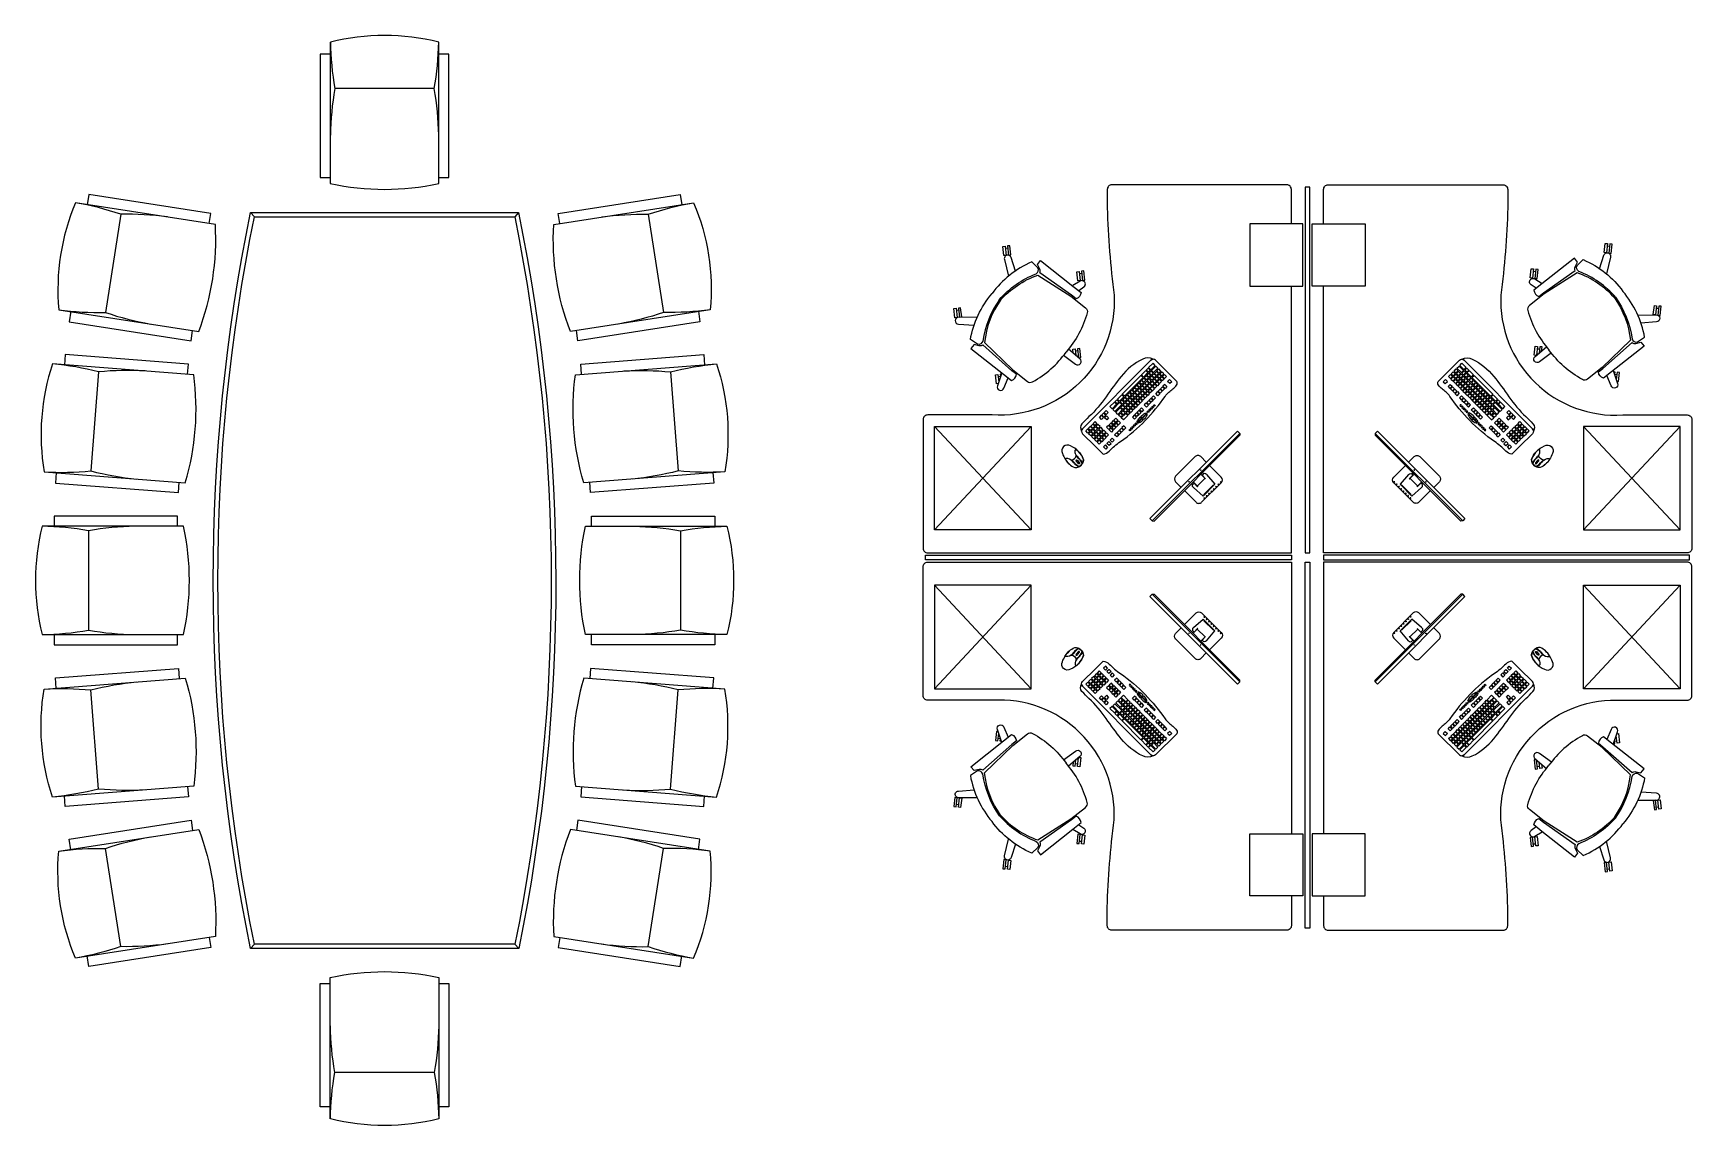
# Model space of a CAD drawing. Header units: millimetres. Extents: x 3122 to 31499, y 2297 to 20525.
# Drawn here: x 7963 to 15170, y 12542 to 17300 of the extents above; entities that cross this region are included whole.
import ezdxf

# ---------------------------------------------------------------- set-up
doc = ezdxf.new("R2010")
doc.units = ezdxf.units.MM
doc.layers.add('dwgmodels.com', color=250, linetype='Continuous')

# ---------------------------------------------------------------- blocks, each defined once
blk = doc.blocks.new('Dell S2340T 23-Inch 10-point Multi-Touch Monitor')
at = {"color": 0}
for p, q in [((-77.3, -17.2), (-77.3, -88.7)), ((-40.1, -70.4), (-36, -14.3)), ((-29.2, -14.3), (-29.2, -17.2)), ((-28.6, -14.3), (-28.6, -16.6)), ((-24.6, -60.1), (-24.6, -82.1)), ((-24.6, -60.1), (-24, -60.1)), ((-24, -60.1), (-24, -88.7)), ((-24, -62.9), (24, -62.9)), ((24, -60.1), (24, -88.7)), ((24, -60.1), (24.6, -60.1)), ((24.6, -60.1), (24.6, -82.1)), ((28.6, -14.3), (28.6, -16.6)), ((29.2, -14.3), (29.2, -17.2)), ((40.1, -70.4), (36, -14.3)), ((77.3, -17.2), (77.3, -88.7)), ((-268.9, -94.4), (-264.1, -88.7)), ((-264.1, -88.7), (264.1, -88.7)), ((-77.3, -108.7), (-77.3, -143.1)), ((77.3, -108.7), (77.3, -143.1)), ((268.9, -94.4), (264.1, -88.7))]:
    blk.add_line(p, q, dxfattribs=at)
for points in [[(-60.1, 0), (60.1, 0)], [(-36, -14.3), (36, -14.3)], [(-29.2, -17.2), (29.2, -17.2)], [(-28.6, -16.6), (28.6, -16.6)], [(-268.9, -108.7), (268.9, -108.7), (268.9, -94.4), (-268.9, -94.4), (-268.9, -108.7)], [(-60.1, -160.2), (60.1, -160.2)]]:
    blk.add_lwpolyline(points, dxfattribs=at)
for points in [[(-40.1, -70.4, 0.263666), (-36.6, -80.4), (-33.6, -82.1), (-24.6, -82.1)], [(40.1, -70.4, -0.263666), (36.6, -80.4), (33.6, -82.1), (24.6, -82.1)]]:
    blk.add_lwpolyline(points, format="xyb", dxfattribs=at)
for centre, radius in [((-60.7, -3.8), 1.73), ((-46.4, -3.8), 1.73), ((-32.1, -3.8), 1.73), ((-17.8, -3.8), 1.73), ((-3.5, -3.8), 1.73), ((10.8, -3.8), 1.73), ((25.1, -3.8), 1.73), ((39.4, -3.8), 1.73), ((-35.8, -101.6), 1.14), ((35.8, -101.6), 1.14)]:
    blk.add_circle(centre, radius, dxfattribs=at)
for centre, start, end in [((-60.1, -17.2), 90, 180), ((60.1, -17.2), 0, 90), ((-60.1, -143.1), 180, 270), ((60.1, -143.1), 270, 0)]:
    blk.add_arc(centre, 17.2, start, end, dxfattribs=at)
blk = doc.blocks.new('keyboard_top')
at = {"color": 0, "lineweight": -2}
for points in [[(232.7, -75.8), (232.5, -26.1, 0.165941), (205.2, -17, -0.04592), (140.6, -11.5, 0.046884), (0, 0, 0.043941), (-135.1, -13.6, -0.081459), (-182.3, -12, 0.073722), (-205.6, -12.8, 0.278236), (-217.5, -23.3), (-217, -153.6, 0.414214), (-202, -168.5), (218.1, -167, 0.414214), (233, -151.9)], [(218.1, -167), (-202, -168.5, -0.198912), (-212.6, -164.1, 0.237087), (-180.8, -196.4, 0.110077), (-61.5, -209.4, 0.017919), (46.8, -193.4, -0.053396), (160.8, -184.8, 0.017301), (204.1, -184.6, 0.36209), (228, -163.1, -0.184401), (218.1, -167)]]:
    blk.add_lwpolyline(points, format="xyb", close=True, dxfattribs=at)
for points in [[(-200.6, -38.1), (-188.6, -38.1)], [(-200.6, -38.1), (-200.5, -51.1)], [(-200.5, -51.1), (-188.5, -51.1)], [(-200.5, -70), (-188.5, -69.9)], [(-200.5, -70), (-200.4, -83)], [(-188.6, -38.1), (-188.5, -51.1)], [(-188.5, -69.9), (-188.4, -82.9)], [(-185.4, -69.9), (-185.3, -82.9)], [(-185.4, -69.9), (-173.4, -69.9)], [(-173.4, -69.9), (-173.3, -82.9)], [(-171.5, -38), (-171.4, -51)], [(-171.5, -38), (-159.5, -38)], [(-171.4, -51), (-159.4, -51)], [(-170.3, -69.8), (-170.2, -82.8)], [(-170.3, -69.8), (-158.3, -69.8)], [(-159.5, -38), (-159.4, -51)], [(-158.3, -69.8), (-158.2, -82.8)], [(-156.4, -38), (-144.4, -37.9)], [(-156.4, -38), (-156.3, -51)], [(-156.3, -51), (-144.3, -50.9)], [(-156.1, -69.8), (-144.1, -69.7)], [(-156.1, -69.8), (-156, -82.8)], [(-144.4, -37.9), (-144.3, -50.9)], [(-144.1, -69.7), (-144, -82.7)], [(-142.2, -37.9), (-130.2, -37.9)], [(-142.2, -37.9), (-142.1, -50.9)], [(-142.1, -50.9), (-130.1, -50.9)], [(-141, -69.7), (-140.9, -82.7)], [(-141, -69.7), (-129, -69.7)], [(-130.2, -37.9), (-130.1, -50.9)], [(-129, -69.7), (-128.9, -82.7)], [(-127.1, -37.9), (-115.1, -37.8)], [(-127.1, -37.9), (-127.1, -50.9)], [(-127.1, -50.9), (-115.1, -50.8)], [(-125.9, -69.7), (-113.9, -69.6)], [(-125.9, -69.7), (-125.9, -82.7)], [(-115.1, -37.8), (-115.1, -50.8)], [(-113.9, -69.6), (-113.9, -82.6)], [(-111.8, -69.6), (-99.8, -69.6)], [(-111.8, -69.6), (-111.8, -82.6)], [(-101.5, -37.8), (-89.5, -37.7)], [(-101.5, -37.8), (-101.4, -50.8)], [(-101.4, -50.8), (-89.4, -50.7)], [(-99.8, -69.6), (-99.8, -82.6)], [(-96.7, -69.6), (-84.7, -69.5)], [(-96.7, -69.6), (-96.7, -82.6)], [(-89.5, -37.7), (-89.4, -50.7)], [(-86.4, -37.7), (-86.3, -50.7)], [(-86.4, -37.7), (-74.4, -37.7)], [(-86.3, -50.7), (-74.3, -50.7)], [(-84.7, -69.5), (-84.7, -82.5)], [(-81.6, -69.5), (-81.6, -82.5)], [(-81.6, -69.5), (-69.6, -69.5)], [(-74.4, -37.7), (-74.3, -50.7)], [(-72.2, -37.7), (-60.2, -37.6)], [(-72.2, -37.7), (-72.1, -50.7)], [(-72.1, -50.7), (-60.1, -50.6)], [(-69.6, -69.5), (-69.6, -82.5)], [(-67.5, -69.5), (-55.5, -69.4)], [(-67.5, -69.5), (-67.5, -82.5)], [(-60.2, -37.6), (-60.1, -50.6)], [(-57.1, -37.6), (-57, -50.6)], [(-57.1, -37.6), (-45.1, -37.6)], [(-57, -50.6), (-45, -50.6)], [(-55.5, -69.4), (-55.5, -82.4)], [(-52.4, -69.4), (-52.4, -82.4)], [(-52.4, -69.4), (-40.4, -69.4)], [(-45.1, -37.6), (-45, -50.6)], [(-40.4, -69.4), (-40.4, -82.4)], [(-37.3, -69.4), (-25.3, -69.3)], [(-37.3, -69.4), (-37.3, -82.4)], [(-27.8, -37.5), (-27.7, -50.5)], [(-27.8, -37.5), (-15.8, -37.5)], [(-27.7, -50.5), (-15.7, -50.5)], [(-27.5, -18.5), (1, -18.5)], [(-26.4, -15.9), (1, -15.8)], [(-25.3, -69.3), (-25.3, -82.3)], [(-22.8, -69.3), (-10.8, -69.3)], [(-22.8, -69.3), (-22.8, -82.3)], [(-15.8, -37.5), (-15.7, -50.5)], [(-12.7, -37.5), (-0.7, -37.4)], [(-12.7, -37.5), (-12.6, -50.5)], [(-12.6, -50.5), (-0.6, -50.4)], [(-10.8, -69.3), (-10.8, -82.3)], [(-7.8, -69.2), (-7.7, -82.2)], [(-7.8, -69.2), (4.2, -69.2)], [(-0.7, -37.4), (-0.6, -50.4)], [(0.9, -7.4), (1, -15.8)], [(1, -18.5), (1, -25.4)], [(1.5, -37.4), (13.5, -37.4)], [(1.5, -37.4), (1.6, -50.4)], [(1.6, -50.4), (13.6, -50.4)], [(4.2, -69.2), (4.3, -82.2)], [(4.3, -7.4), (4.6, -15.7)], [(4.6, -15.7), (30.2, -15.7)], [(4.6, -18.5), (30.3, -18.4)], [(4.6, -18.5), (4.8, -25.4)], [(7.3, -69.2), (19.3, -69.1)], [(7.3, -69.2), (7.4, -82.2)], [(13.5, -37.4), (13.6, -50.4)], [(16.6, -37.3), (16.7, -50.3)], [(16.6, -37.3), (28.6, -37.3)], [(16.7, -50.3), (28.7, -50.3)], [(19.3, -69.1), (19.4, -82.1)], [(22.9, -69.1), (34.9, -69.1)], [(22.9, -69.1), (22.9, -82.1)], [(28.6, -37.3), (28.7, -50.3)], [(34.9, -69.1), (34.9, -82.1)], [(38, -69.1), (65.1, -69)], [(38, -69.1), (38, -82.1)], [(65.1, -69), (65.1, -82)], [(81.6, -37.1), (81.6, -50.1)], [(81.6, -37.1), (93.6, -37.1)], [(81.6, -50.1), (93.6, -50.1)], [(83, -68.9), (83.1, -81.9)], [(83, -68.9), (95, -68.9)], [(93.6, -37.1), (93.6, -50.1)], [(95, -68.9), (95.1, -81.9)], [(96.6, -37), (96.7, -50)], [(96.6, -37), (108.6, -37)], [(96.7, -50), (108.7, -50)], [(98.1, -68.9), (110.1, -68.8)], [(98.1, -68.9), (98.1, -81.9)], [(108.6, -37), (108.7, -50)], [(110.1, -68.8), (110.1, -81.8)], [(110.8, -37), (122.8, -37)], [(110.8, -37), (110.9, -50)], [(110.9, -50), (122.9, -50)], [(112.3, -68.8), (124.3, -68.8)], [(112.3, -68.8), (112.3, -81.8)], [(122.8, -37), (122.9, -50)], [(124.3, -68.8), (124.3, -81.8)], [(125.9, -36.9), (126, -49.9)], [(125.9, -36.9), (137.9, -36.9)], [(126, -49.9), (138, -49.9)], [(127.4, -68.8), (139.4, -68.7)], [(127.4, -68.8), (127.4, -81.8)], [(137.9, -36.9), (138, -49.9)], [(139.4, -68.7), (139.4, -81.7)], [(155.8, -34.6), (155.8, -47.6)], [(155.8, -34.6), (167.8, -34.6)], [(155.8, -47.6), (167.8, -47.6)], [(156.9, -68.6), (156.9, -81.6)], [(156.9, -68.6), (168.9, -68.6)], [(167.8, -34.6), (167.8, -47.6)], [(168.9, -68.6), (168.9, -81.6)], [(172, -68.6), (184, -68.5)], [(172, -68.6), (172, -81.6)], [(176.3, -34), (188.3, -33.9)], [(176.3, -34), (176.3, -47)], [(176.3, -47), (188.3, -46.9)], [(184, -68.5), (184, -81.5)], [(187.1, -68.5), (187.1, -81.5)], [(187.1, -68.5), (199.1, -68.5)], [(188.3, -33.9), (188.3, -46.9)], [(197.2, -33.9), (197.2, -46.9)], [(197.2, -33.9), (209.2, -33.9)], [(197.2, -46.9), (209.2, -46.9)], [(199.1, -68.5), (199.1, -81.5)], [(202.2, -68.5), (214.2, -68.4)], [(202.2, -68.5), (202.2, -81.5)], [(209.2, -33.9), (209.2, -46.9)], [(214.2, -68.4), (214.2, -81.4)], [(-200.4, -83), (-188.4, -82.9)], [(-200.4, -86.5), (-188.4, -86.5)], [(-200.4, -86.5), (-200.3, -99.5)], [(-200.3, -99.5), (-188.3, -99.5)], [(-200.3, -103.9), (-188.3, -103.9)], [(-200.3, -103.9), (-200.3, -116.9)], [(-200.3, -116.9), (-188.3, -116.9)], [(-200.3, -121.9), (-173.2, -121.8)], [(-200.3, -121.9), (-200.2, -134.9)], [(-200.2, -134.9), (-173.1, -134.8)], [(-200.2, -139.1), (-173.1, -139)], [(-200.2, -139.1), (-200.2, -152.1)], [(-188.4, -86.5), (-188.3, -99.5)], [(-188.3, -103.9), (-188.3, -116.9)], [(-185.3, -82.9), (-173.3, -82.9)], [(-185.3, -86.5), (-173.3, -86.4)], [(-185.3, -86.5), (-185.3, -99.5)], [(-185.3, -99.5), (-173.3, -99.4)], [(-185.2, -103.8), (-173.2, -103.8)], [(-185.2, -103.8), (-185.2, -116.8)], [(-185.2, -116.8), (-173.2, -116.8)], [(-173.3, -86.4), (-173.3, -99.4)], [(-173.2, -103.8), (-173.2, -116.8)], [(-173.2, -121.8), (-173.1, -134.8)], [(-173.1, -139), (-173.1, -152)], [(-170.2, -82.8), (-158.2, -82.8)], [(-170.2, -86.4), (-170.2, -99.4)], [(-170.2, -86.4), (-158.2, -86.4)], [(-170.2, -99.4), (-158.2, -99.4)], [(-170.2, -103.8), (-158.2, -103.7)], [(-170.2, -103.8), (-170.1, -116.8)], [(-170.1, -116.8), (-158.1, -116.7)], [(-170.1, -121.8), (-158.1, -121.7)], [(-170.1, -121.8), (-170, -134.8)], [(-170, -134.8), (-158, -134.7)], [(-170, -139), (-158, -138.9)], [(-170, -139), (-170, -152)], [(-158.2, -86.4), (-158.2, -99.4)], [(-158.2, -103.7), (-158.1, -116.7)], [(-158.1, -121.7), (-158, -134.7)], [(-158, -138.9), (-158, -151.9)], [(-156, -82.8), (-144, -82.7)], [(-156, -86.3), (-144, -86.3)], [(-156, -86.3), (-156, -99.3)], [(-156, -99.3), (-144, -99.3)], [(-156, -103.7), (-144, -103.7)], [(-156, -103.7), (-155.9, -116.7)], [(-155.9, -116.7), (-143.9, -116.7)], [(-155.9, -121.7), (-143.9, -121.7)], [(-155.9, -121.7), (-155.8, -134.7)], [(-155.8, -134.7), (-143.8, -134.7)], [(-155.8, -138.9), (-128.7, -138.8)], [(-155.8, -138.9), (-155.8, -151.9)], [(-144, -86.3), (-144, -99.3)], [(-144, -103.7), (-143.9, -116.7)], [(-143.9, -121.7), (-143.8, -134.7)], [(-140.9, -82.7), (-128.9, -82.7)], [(-140.9, -86.3), (-128.9, -86.2)], [(-140.9, -86.3), (-140.9, -99.3)], [(-140.9, -99.3), (-128.9, -99.2)], [(-140.9, -103.7), (-128.9, -103.6)], [(-140.9, -103.7), (-140.8, -116.7)], [(-140.8, -116.7), (-128.8, -116.6)], [(-140.8, -121.7), (-128.8, -121.6)], [(-140.8, -121.7), (-140.8, -134.7)], [(-140.8, -134.7), (-128.8, -134.6)], [(-128.9, -86.2), (-128.9, -99.2)], [(-128.9, -103.6), (-128.8, -116.6)], [(-128.8, -121.6), (-128.8, -134.6)], [(-128.7, -138.8), (-128.7, -151.8)], [(-125.9, -82.7), (-113.9, -82.6)], [(-125.8, -86.2), (-125.8, -99.2)], [(-125.8, -86.2), (-113.8, -86.2)], [(-125.8, -99.2), (-113.8, -99.2)], [(-125.8, -103.6), (-113.8, -103.6)], [(-125.8, -103.6), (-125.7, -116.6)], [(-125.7, -116.6), (-113.7, -116.6)], [(-125.7, -121.6), (-125.7, -134.6)], [(-125.7, -121.6), (-113.7, -121.6)], [(-125.7, -134.6), (-113.7, -134.6)], [(-125.6, -138.8), (-10.6, -138.4)], [(-125.6, -138.8), (-125.6, -151.8)], [(-113.8, -86.2), (-113.8, -99.2)], [(-113.8, -103.6), (-113.7, -116.6)], [(-113.7, -121.6), (-113.7, -134.6)], [(-111.8, -82.6), (-99.8, -82.6)], [(-111.8, -86.2), (-99.8, -86.1)], [(-111.8, -86.2), (-111.7, -99.2)], [(-111.7, -99.2), (-99.7, -99.1)], [(-111.7, -103.6), (-99.7, -103.5)], [(-111.7, -103.6), (-111.6, -116.6)], [(-111.6, -116.6), (-99.6, -116.5)], [(-111.6, -121.6), (-99.6, -121.5)], [(-111.6, -121.6), (-111.6, -134.6)], [(-111.6, -134.6), (-99.6, -134.5)], [(-99.8, -86.1), (-99.7, -99.1)], [(-99.7, -103.5), (-99.6, -116.5)], [(-99.6, -121.5), (-99.6, -134.5)], [(-96.7, -82.6), (-84.7, -82.5)], [(-96.7, -86.1), (-96.6, -99.1)], [(-96.7, -86.1), (-84.7, -86.1)], [(-96.6, -99.1), (-84.6, -99.1)], [(-96.6, -103.5), (-84.6, -103.5)], [(-96.6, -103.5), (-96.6, -116.5)], [(-96.6, -116.5), (-84.6, -116.5)], [(-96.5, -121.5), (-84.5, -121.5)], [(-96.5, -121.5), (-96.5, -134.5)], [(-96.5, -134.5), (-84.5, -134.5)], [(-84.7, -86.1), (-84.6, -99.1)], [(-84.6, -103.5), (-84.6, -116.5)], [(-84.5, -121.5), (-84.5, -134.5)], [(-81.6, -82.5), (-69.6, -82.5)], [(-81.6, -86.1), (-69.6, -86)], [(-81.6, -86.1), (-81.5, -99.1)], [(-81.5, -99.1), (-69.5, -99)], [(-81.5, -103.5), (-69.5, -103.4)], [(-81.5, -103.5), (-81.5, -116.5)], [(-81.5, -116.5), (-69.5, -116.4)], [(-81.4, -121.5), (-69.4, -121.4)], [(-81.4, -121.5), (-81.4, -134.5)], [(-81.4, -134.5), (-69.4, -134.4)], [(-69.6, -86), (-69.5, -99)], [(-69.5, -103.4), (-69.5, -116.4)], [(-69.4, -121.4), (-69.4, -134.4)], [(-67.5, -82.5), (-55.5, -82.4)], [(-67.5, -86), (-55.5, -86)], [(-67.5, -86), (-67.4, -99)], [(-67.4, -99), (-55.4, -99)], [(-67.4, -103.4), (-55.4, -103.4)], [(-67.4, -103.4), (-67.3, -116.4)], [(-67.3, -116.4), (-55.3, -116.4)], [(-67.3, -121.4), (-55.3, -121.4)], [(-67.3, -121.4), (-67.3, -134.4)], [(-67.3, -134.4), (-55.3, -134.4)], [(-55.5, -86), (-55.4, -99)], [(-55.4, -103.4), (-55.3, -116.4)], [(-55.3, -121.4), (-55.3, -134.4)], [(-52.4, -82.4), (-40.4, -82.4)], [(-52.4, -86), (-40.4, -85.9)], [(-52.4, -86), (-52.3, -99)], [(-52.3, -99), (-40.3, -98.9)], [(-52.3, -103.4), (-40.3, -103.3)], [(-52.3, -103.4), (-52.3, -116.4)], [(-52.3, -116.4), (-40.3, -116.3)], [(-52.2, -121.4), (-40.2, -121.3)], [(-52.2, -121.4), (-52.2, -134.4)], [(-52.2, -134.4), (-40.2, -134.3)], [(-40.4, -85.9), (-40.3, -98.9)], [(-40.3, -103.3), (-40.3, -116.3)], [(-40.2, -121.3), (-40.2, -134.3)], [(-37.3, -82.4), (-25.3, -82.3)], [(-37.3, -85.9), (-37.2, -98.9)], [(-37.3, -85.9), (-25.3, -85.9)], [(-37.2, -98.9), (-25.2, -98.9)], [(-37.2, -103.3), (-25.2, -103.3)], [(-37.2, -103.3), (-37.2, -116.3)], [(-37.2, -116.3), (-25.2, -116.3)], [(-37.2, -121.3), (-37.1, -134.3)], [(-37.2, -121.3), (-25.2, -121.3)], [(-37.1, -134.3), (-25.1, -134.3)], [(-25.3, -85.9), (-25.2, -98.9)], [(-25.2, -103.3), (-25.2, -116.3)], [(-25.2, -121.3), (-25.1, -134.3)], [(-22.8, -82.3), (-10.8, -82.3)], [(-22.8, -85.9), (-10.8, -85.8)], [(-22.8, -85.9), (-22.7, -98.9)], [(-22.7, -98.9), (-10.7, -98.8)], [(-22.7, -103.2), (-10.7, -103.2)], [(-22.7, -103.2), (-22.7, -116.2)], [(-22.7, -116.2), (-10.7, -116.2)], [(-22.6, -121.2), (-10.6, -121.2)], [(-22.6, -121.2), (-22.6, -134.2)], [(-22.6, -134.2), (-10.6, -134.2)], [(-10.8, -85.8), (-10.7, -98.8)], [(-10.7, -103.2), (-10.7, -116.2)], [(-10.6, -121.2), (-10.6, -134.2)], [(-10.6, -138.4), (-10.5, -151.4)], [(-7.7, -82.2), (4.3, -82.2)], [(-7.7, -85.8), (-7.6, -98.8)], [(-7.7, -85.8), (4.3, -85.8)], [(-7.6, -98.8), (4.4, -98.8)], [(-7.6, -103.2), (4.4, -103.1)], [(-7.6, -103.2), (-7.6, -116.2)], [(-7.6, -116.2), (4.4, -116.1)], [(-7.6, -121.2), (4.4, -121.1)], [(-7.6, -121.2), (-7.5, -134.2)], [(-7.5, -134.2), (4.5, -134.1)], [(-7.5, -138.4), (19.6, -138.3)], [(-7.5, -138.4), (-7.5, -151.4)], [(4.3, -85.8), (4.4, -98.8)], [(4.4, -103.1), (4.4, -116.1)], [(4.4, -121.1), (4.5, -134.1)], [(7.4, -82.2), (19.4, -82.1)], [(7.4, -85.7), (7.4, -98.7)], [(7.4, -85.7), (19.4, -85.7)], [(7.4, -98.7), (19.4, -98.7)], [(7.5, -103.1), (19.5, -103.1)], [(7.5, -103.1), (7.5, -116.1)], [(7.5, -116.1), (19.5, -116.1)], [(7.5, -121.1), (7.6, -134.1)], [(7.5, -121.1), (19.5, -121.1)], [(7.6, -134.1), (19.6, -134.1)], [(19.4, -85.7), (19.4, -98.7)], [(19.5, -103.1), (19.5, -116.1)], [(19.5, -121.1), (19.6, -134.1)], [(19.6, -138.3), (19.6, -151.3)], [(22.9, -82.1), (34.9, -82.1)], [(22.9, -85.7), (34.9, -85.6)], [(22.9, -85.7), (23, -98.7)], [(23, -98.7), (35, -98.6)], [(23, -103.1), (35, -103)], [(23, -103.1), (23.1, -116.1)], [(23.1, -116.1), (35.1, -116)], [(23.1, -121.1), (65.3, -120.9)], [(23.1, -121.1), (23.1, -134.1)], [(23.1, -134.1), (65.3, -133.9)], [(23.1, -138.3), (35.1, -138.2)], [(23.1, -138.3), (23.2, -151.3)], [(34.9, -85.6), (35, -98.6)], [(35, -103), (35.1, -116)], [(35.1, -138.2), (35.2, -151.2)], [(38, -82.1), (65.1, -82)], [(38, -85.6), (38.1, -98.6)], [(38, -85.6), (50, -85.6)], [(38.1, -98.6), (50.1, -98.6)], [(38.1, -103), (65.2, -102.9)], [(38.1, -103), (38.1, -116)], [(38.1, -116), (65.2, -115.9)], [(38.2, -138.2), (65.3, -138.1)], [(38.2, -138.2), (38.3, -151.2)], [(50, -85.6), (50.1, -98.6)], [(53.1, -85.6), (65.1, -85.5)], [(53.1, -85.6), (53.2, -98.6)], [(53.2, -98.6), (65.2, -98.5)], [(65.1, -85.5), (65.2, -98.5)], [(65.2, -102.9), (65.2, -115.9)], [(65.3, -120.9), (65.3, -133.9)], [(65.3, -138.1), (65.4, -151.1)], [(83.1, -81.9), (95.1, -81.9)], [(83.1, -85), (83.2, -98)], [(83.1, -85), (95.1, -85)], [(83.2, -98), (95.2, -98)], [(89.3, -138.1), (101.3, -138)], [(89.3, -138.1), (89.3, -151.1)], [(95.1, -85), (95.2, -98)], [(98.1, -81.9), (110.1, -81.8)], [(98.2, -85), (110.2, -84.9)], [(98.2, -85), (98.2, -98)], [(98.2, -98), (110.2, -97.9)], [(101.3, -138), (101.3, -151)], [(104.3, -120.6), (104.4, -133.6)], [(104.3, -120.6), (116.3, -120.6)], [(104.4, -133.6), (116.4, -133.6)], [(104.4, -138), (116.4, -138)], [(104.4, -138), (104.4, -151)], [(110.2, -84.9), (110.2, -97.9)], [(112.3, -81.8), (124.3, -81.8)], [(112.4, -84.9), (124.4, -84.9)], [(112.4, -84.9), (112.4, -97.9)], [(112.4, -97.9), (124.4, -97.9)], [(116.3, -120.6), (116.4, -133.6)], [(116.4, -138), (116.4, -151)], [(118.9, -138), (130.9, -137.9)], [(118.9, -138), (118.9, -151)], [(124.4, -84.9), (124.4, -97.9)], [(127.4, -81.8), (139.4, -81.7)], [(127.5, -84.9), (139.5, -84.8)], [(127.5, -84.9), (127.5, -97.9)], [(127.5, -97.9), (139.5, -97.8)], [(130.9, -137.9), (130.9, -150.9)], [(139.5, -84.8), (139.5, -97.8)], [(156.9, -81.6), (168.9, -81.6)], [(156.9, -85.2), (157, -98.2)], [(156.9, -85.2), (168.9, -85.2)], [(157, -98.2), (169, -98.2)], [(157, -102.6), (169, -102.5)], [(157, -102.6), (157, -115.6)], [(157, -115.6), (169, -115.5)], [(157.1, -120.6), (169.1, -120.5)], [(157.1, -120.6), (157.1, -133.6)], [(157.1, -133.6), (169.1, -133.5)], [(157.1, -137.8), (169.1, -137.7)], [(157.1, -137.8), (157.2, -150.8)], [(168.9, -85.2), (169, -98.2)], [(169, -102.5), (169, -115.5)], [(169.1, -120.5), (169.1, -133.5)], [(169.1, -137.7), (169.2, -150.7)], [(172, -81.6), (184, -81.5)], [(172, -85.1), (184, -85.1)], [(172, -85.1), (172.1, -98.1)], [(172.1, -98.1), (184.1, -98.1)], [(172.1, -102.5), (184.1, -102.5)], [(172.1, -102.5), (172.2, -115.5)], [(172.2, -115.5), (184.2, -115.5)], [(172.2, -120.5), (184.2, -120.5)], [(172.2, -120.5), (172.2, -133.5)], [(172.2, -133.5), (184.2, -133.5)], [(172.2, -137.7), (184.2, -137.7)], [(172.2, -137.7), (172.3, -150.7)], [(184, -85.1), (184.1, -98.1)], [(184.1, -102.5), (184.2, -115.5)], [(184.2, -120.5), (184.2, -133.5)], [(184.2, -137.7), (184.3, -150.7)], [(187.1, -81.5), (199.1, -81.5)], [(187.1, -85.1), (199.1, -85)], [(187.1, -85.1), (187.2, -98.1)], [(187.2, -98.1), (199.2, -98)], [(187.2, -102.5), (199.2, -102.4)], [(187.2, -102.5), (187.2, -115.5)], [(187.2, -115.5), (199.2, -115.4)], [(187.3, -120.5), (199.3, -120.4)], [(187.3, -120.5), (187.3, -133.5)], [(187.3, -133.5), (199.3, -133.4)], [(187.3, -137.7), (199.3, -137.6)], [(187.3, -137.7), (187.4, -150.7)], [(199.1, -85), (199.2, -98)], [(199.2, -102.4), (199.2, -115.4)], [(199.3, -120.4), (199.3, -133.4)], [(199.3, -137.6), (199.4, -150.6)], [(202.2, -81.5), (214.2, -81.4)], [(202.2, -85), (202.3, -98)], [(202.2, -85), (214.2, -85)], [(202.3, -98), (214.3, -98)], [(202.3, -102.4), (214.3, -102.4)], [(202.3, -102.4), (202.3, -115.4)], [(202.3, -115.4), (214.3, -115.4)], [(202.4, -120.4), (202.4, -133.4)], [(202.4, -120.4), (214.4, -120.4)], [(202.4, -133.4), (214.4, -133.4)], [(202.4, -137.6), (214.4, -137.6)], [(202.4, -137.6), (202.5, -150.6)], [(214.2, -85), (214.3, -98)], [(214.3, -102.4), (214.3, -115.4)], [(214.4, -120.4), (214.4, -133.4)], [(214.4, -137.6), (214.5, -150.6)], [(-200.2, -152.1), (-173.1, -152)], [(-170, -152), (-158, -151.9)], [(-155.8, -151.9), (-128.7, -151.8)], [(-125.6, -151.8), (-10.5, -151.4)], [(-7.5, -151.4), (19.6, -151.3)], [(23.2, -151.3), (35.2, -151.2)], [(38.3, -151.2), (65.4, -151.1)], [(89.3, -151.1), (101.3, -151)], [(104.4, -151), (116.4, -151)], [(118.9, -151), (130.9, -150.9)], [(157.2, -150.8), (169.2, -150.7)], [(172.3, -150.7), (184.3, -150.7)], [(187.4, -150.7), (199.4, -150.6)], [(202.5, -150.6), (214.5, -150.6)]]:
    blk.add_lwpolyline(points, dxfattribs=at)
for points in [[(1, -25.4, -0.037715), (-22.3, -23.7, -0.328345), (-27.5, -18.5)], [(-26.4, -15.9, -0.157731), (-21.7, -12.1, -0.08747), (0.9, -7.4, -0.08747)], [(4.3, -7.4, -0.086643), (26.8, -11.9, -0.237073), (30.2, -15.7)], [(30.3, -18.4, -0.11266), (29.2, -20.7, -0.188542), (24.3, -23.6, -0.031584), (4.8, -25.4, -0.031584)]]:
    blk.add_lwpolyline(points, format="xyb", dxfattribs=at)
for centre in [(-74, -18.4), (-64.3, -18.4), (-55, -18.4), (-45.6, -18.3), (-35.9, -18.3), (38.1, -18), (47.7, -18), (57.1, -18), (66.5, -17.9), (76.2, -17.9)]:
    blk.add_circle(centre, 3.55, dxfattribs=at)
blk = doc.blocks.new('furn office 06_dwgmodels.com')
at = {"color": 0}
for p, q in [((-1302.8, 1344.5), (-1312.7, 1343.3)), ((1302.8, 1354.5), (1312.7, 1353.3)), ((-980.9, 1234.5), (-990.8, 1233.4)), ((980.9, 1244.5), (990.8, 1243.4)), ((1515.9, 1084.6), (1525.8, 1083.5)), ((-1515.9, 1074.6), (-1525.8, 1073.5)), ((-998.4, 897.9), (-1008.4, 896.7)), ((998.4, 907.9), (1008.4, 906.7)), ((1334.3, 797.3), (1344.3, 796.2)), ((-1334.3, 787.3), (-1344.3, 786.2)), ((-1200, 570), (-1620, 120)), ((-1620, 570), (-1200, 120)), ((1620, 570), (1200, 120)), ((1200, 570), (1620, 120)), ((-1620, -570), (-1200, -120)), ((-1200, -570), (-1620, -120)), ((1200, -570), (1620, -120)), ((1620, -570), (1200, -120)), ((-1334.3, -787.3), (-1344.3, -786.2)), ((1334.3, -797.3), (1344.3, -796.2)), ((-998.4, -897.9), (-1008.4, -896.7)), ((998.4, -907.9), (1008.4, -906.7)), ((-1515.9, -1074.6), (-1525.8, -1073.5)), ((1515.9, -1084.6), (1525.8, -1083.5)), ((-980.9, -1234.5), (-990.8, -1233.4)), ((980.9, -1244.5), (990.8, -1243.4)), ((-1302.8, -1344.5), (-1312.7, -1343.3)), ((1302.8, -1354.5), (1312.7, -1353.3))]:
    blk.add_line(p, q, dxfattribs=at)
for points in [[(-70, 1450), (-70, 1600, 0.414214), (-90, 1620), (-850, 1620, 0.414214), (-870, 1600), (-870, 1520, 0.026011), (-840, 1140, -0.447679), (-1370, 620), (-1650, 620, 0.414214), (-1670, 600), (-1670, 40, 0.414214), (-1650, 20), (-70, 20), (-70, 1180, 0.414214)], [(70, 1450), (70, 1600, -0.414214), (90, 1620), (850, 1620, -0.414214), (870, 1600), (870, 1520, -0.026011), (840, 1140, 0.447679), (1370, 620), (1650, 620, -0.414214), (1670, 600), (1670, 40, -0.414214), (1650, 20), (70, 20), (70, 1180, -0.414214)], [(-1269.3, 1245.4), (-1287.8, 1303.7, 1), (-1316.7, 1295.6), (-1298.9, 1223.1, -0.488714)], [(1269.3, 1255.4), (1287.8, 1313.7, -1), (1316.7, 1305.6), (1298.9, 1233.1, 0.488714)], [(-1339.1, 1120.6, -0.119401), (-1179.5, 1233.6, 0.398658), (-1171.5, 1259.9), (-1198.3, 1284.8, 0.13244), (-1370.8, 1147.1)], [(-1335.1, 1117.5, -0.129806), (-1171.7, 1227.4), (-1028, 1136.1), (-964, 1085.5, -0.30894), (-957.3, 1064, -0.113102), (-1049.2, 892.9)], [(1335.1, 1127.5, 0.129806), (1171.7, 1237.4), (1028, 1146.1), (964, 1095.5, 0.30894), (957.3, 1074, 0.113102), (1049.2, 902.9)], [(1339.1, 1130.6, 0.119401), (1179.5, 1243.6, -0.398658), (1171.5, 1269.9), (1198.3, 1294.8, -0.13244), (1370.8, 1157.1)], [(-993.1, 1160.9), (-971.8, 1176.1, 1), (-988.4, 1201.1), (-1019.6, 1181.8, -0.488714)], [(993.1, 1170.9), (971.8, 1186.1, -1), (988.4, 1211.1), (1019.6, 1191.8, 0.488714)], [(1337.7, 1132.3, -0.119401), (1410.8, 951, 0.398658), (1434.5, 937.1), (1464.9, 957.4, 0.13244), (1370.8, 1157.1)], [(-1337.7, 1122.3, 0.119401), (-1410.8, 941, -0.398658), (-1434.5, 927.1), (-1464.9, 947.4, -0.13244), (-1370.8, 1147.1)], [(-1333.8, 1119.2, 0.129806), (-1403, 934.8), (-1280.9, 816.1), (-1216.9, 765.5, 0.30894), (-1194.4, 764, 0.113102), (-1049.2, 892.9)], [(1333.8, 1129.2, -0.129806), (1403, 944.8), (1280.9, 826.1), (1216.9, 775.5, -0.30894), (1194.4, 774, -0.113102), (1049.2, 902.9)], [(-1435.5, 1043.9), (-1515.2, 1044.4, 1), (-1516.4, 1014.5), (-1448.9, 1009.5)], [(1435.5, 1053.9), (1515.2, 1054.4, -1), (1516.4, 1024.5), (1448.9, 1019.5)], [(-1059.9, 879.5), (-1007.5, 840.8, 1), (-988.9, 864.4), (-1038.1, 906, -0.488714)], [(1059.9, 889.5), (1007.5, 850.8, -1), (988.9, 874.4), (1038.1, 916, 0.488714)], [(-1328.7, 803), (-1347.4, 746.9, 1), (-1319.3, 736.5), (-1301.1, 781.1)], [(1328.7, 813), (1347.4, 756.9, -1), (1319.3, 746.5), (1301.1, 791.1)], [(-70, -1470), (-70, -1600, -0.414214), (-90, -1620), (-850, -1620, -0.414214), (-870, -1600), (-870, -1520, -0.026011), (-840, -1140, 0.447679), (-1370, -620), (-1650, -620, -0.414214), (-1670, -600), (-1670, -40, -0.414214), (-1650, -20), (-70, -20), (-70, -1200, -0.414214)], [(70, -1470), (70, -1600, 0.414214), (90, -1620), (850, -1620, 0.414214), (870, -1600), (870, -1520, 0.026011), (840, -1140, -0.447679), (1370, -620), (1650, -620, 0.414214), (1670, -600), (1670, -40, 0.414214), (1650, -20), (70, -20), (70, -1200, 0.414214)], [(-1333.8, -1119.2, -0.129806), (-1403, -934.8), (-1280.9, -816.1), (-1216.9, -765.5, -0.30894), (-1194.4, -764, -0.113102), (-1049.2, -892.9)], [(-1328.7, -803), (-1347.4, -746.9, -1), (-1319.3, -736.5), (-1301.1, -781.1)], [(1333.8, -1129.2, 0.129806), (1403, -944.8), (1280.9, -826.1), (1216.9, -775.5, 0.30894), (1194.4, -774, 0.113102), (1049.2, -902.9)], [(1328.7, -813), (1347.4, -756.9, 1), (1319.3, -746.5), (1301.1, -791.1)], [(-1059.9, -879.5), (-1007.5, -840.8, -1), (-988.9, -864.4), (-1038.1, -906, 0.488714)], [(1059.9, -889.5), (1007.5, -850.8, 1), (988.9, -874.4), (1038.1, -916, -0.488714)], [(-1337.7, -1122.3, -0.119401), (-1410.8, -941, 0.398658), (-1434.5, -927.1), (-1464.9, -947.4, 0.13244), (-1370.8, -1147.1)], [(-1335.1, -1117.5, 0.129806), (-1171.7, -1227.4), (-1028, -1136.1), (-964, -1085.5, 0.30894), (-957.3, -1064, 0.113102), (-1049.2, -892.9)], [(1335.1, -1127.5, -0.129806), (1171.7, -1237.4), (1028, -1146.1), (964, -1095.5, -0.30894), (957.3, -1074, -0.113102), (1049.2, -902.9)], [(1337.7, -1132.3, 0.119401), (1410.8, -951, -0.398658), (1434.5, -937.1), (1464.9, -957.4, -0.13244), (1370.8, -1157.1)], [(-1435.5, -1043.9), (-1515.2, -1044.4, -1), (-1516.4, -1014.5), (-1448.9, -1009.5)], [(1435.5, -1053.9), (1515.2, -1054.4, 1), (1516.4, -1024.5), (1448.9, -1019.5)], [(-1339.1, -1120.6, 0.119401), (-1179.5, -1233.6, -0.398658), (-1171.5, -1259.9), (-1198.3, -1284.8, -0.13244), (-1370.8, -1147.1)], [(1339.1, -1130.6, -0.119401), (1179.5, -1243.6, 0.398658), (1171.5, -1269.9), (1198.3, -1294.8, 0.13244), (1370.8, -1157.1)], [(-1269.3, -1245.4), (-1287.8, -1303.7, -1), (-1316.7, -1295.6), (-1298.9, -1223.1, 0.488714)], [(-993.1, -1160.9), (-971.8, -1176.1, -1), (-988.4, -1201.1), (-1019.6, -1181.8, 0.488714)], [(993.1, -1170.9), (971.8, -1186.1, 1), (988.4, -1211.1), (1019.6, -1191.8, -0.488714)], [(1269.3, -1255.4), (1287.8, -1313.7, 1), (1316.7, -1305.6), (1298.9, -1233.1, -0.488714)]]:
    blk.add_lwpolyline(points, format="xyb", dxfattribs=at)
for points in [[(-10, 1610), (-10, 20), (10, 20), (10, 1610)], [(-20, 1450), (-250, 1450), (-250, 1180), (-20, 1180)], [(20, 1450), (250, 1450), (250, 1180), (20, 1180)], [(-1323.8, 1352.1), (-1313.9, 1353.2), (-1309.2, 1313.5), (-1319.2, 1312.3)], [(-1294, 1355.5), (-1303.9, 1354.4), (-1299.3, 1314.7), (-1289.4, 1315.8)], [(1294, 1365.5), (1303.9, 1364.4), (1299.3, 1324.7), (1289.4, 1325.8)], [(1323.8, 1362.1), (1313.9, 1363.2), (1309.2, 1323.5), (1319.2, 1322.3)], [(-1001.9, 1242.1), (-992, 1243.3), (-987.4, 1203.6), (-997.3, 1202.4)], [(-972.1, 1245.6), (-982.1, 1244.5), (-977.4, 1204.7), (-967.5, 1205.9)], [(972.1, 1255.6), (982.1, 1254.5), (977.4, 1214.7), (967.5, 1215.9)], [(1001.9, 1252.1), (992, 1253.3), (987.4, 1213.6), (997.3, 1212.4)], [(-1536.9, 1082.2), (-1527, 1083.4), (-1522.3, 1043.7), (-1532.2, 1042.5)], [(-1507.1, 1085.7), (-1517, 1084.5), (-1512.4, 1044.8), (-1502.4, 1046)], [(1507.1, 1095.7), (1517, 1094.5), (1512.4, 1054.8), (1502.4, 1056)], [(1536.9, 1092.2), (1527, 1093.4), (1522.3, 1053.7), (1532.2, 1052.5)], [(-1660, 10), (-70, 10), (-70, -10), (-1660, -10)], [(1660, 10), (70, 10), (70, -10), (1660, -10)], [(-10, -1610), (-10, -20), (10, -20), (10, -1610)], [(-1536.9, -1082.2), (-1527, -1083.4), (-1522.3, -1043.7), (-1532.2, -1042.5)], [(-1507.1, -1085.7), (-1517, -1084.5), (-1512.4, -1044.8), (-1502.4, -1046)], [(1507.1, -1095.7), (1517, -1094.5), (1512.4, -1054.8), (1502.4, -1056)], [(1536.9, -1092.2), (1527, -1093.4), (1522.3, -1053.7), (1532.2, -1052.5)], [(-1001.9, -1242.1), (-992, -1243.3), (-987.4, -1203.6), (-997.3, -1202.4)], [(-972.1, -1245.6), (-982.1, -1244.5), (-977.4, -1204.7), (-967.5, -1205.9)], [(-20, -1470), (-250, -1470), (-250, -1200), (-20, -1200)], [(20, -1470), (250, -1470), (250, -1200), (20, -1200)], [(972.1, -1255.6), (982.1, -1254.5), (977.4, -1214.7), (967.5, -1215.9)], [(1001.9, -1252.1), (992, -1253.3), (987.4, -1213.6), (997.3, -1212.4)], [(-1323.8, -1352.1), (-1313.9, -1353.2), (-1309.2, -1313.5), (-1319.2, -1312.3)], [(-1294, -1355.5), (-1303.9, -1354.4), (-1299.3, -1314.7), (-1289.4, -1315.8)], [(1294, -1365.5), (1303.9, -1364.4), (1299.3, -1324.7), (1289.4, -1325.8)], [(1323.8, -1362.1), (1313.9, -1363.2), (1309.2, -1323.5), (1319.2, -1322.3)]]:
    blk.add_lwpolyline(points, close=True, dxfattribs=at)
for points in [[(1160.1, 1301.4), (1018.9, 1189.8), (983.6, 1161.9, 0.285714), (1005.3, 1134.5), (1024.9, 1150), (1163.1, 1247, -0.220172), (1163.6, 1263.7), (1173.8, 1284.1)], [(-1160.1, 1291.4), (-1018.9, 1179.8), (-983.6, 1151.9, -0.285714), (-1005.3, 1124.5), (-1024.9, 1140), (-1163.1, 1237, 0.220172), (-1163.6, 1253.7), (-1173.8, 1274.1)], [(-1462.6, 908.7), (-1321.3, 797.1), (-1286, 769.2, 0.285714), (-1264.3, 796.7), (-1284, 812.2), (-1410.3, 924.3, -0.220172), (-1426.7, 920.9), (-1448.9, 926)], [(1462.6, 918.7), (1321.3, 807.1), (1286, 779.2, -0.285714), (1264.3, 806.7), (1284, 822.2), (1410.3, 934.3, 0.220172), (1426.7, 930.9), (1448.9, 936)], [(-985.4, 400.8, 0.241004), (-973.5, 425.9, 0.217003), (-1029.8, 485, 0.752527), (-1065, 453, 0.115399), (-1034.1, 405.6, 0.099122), (-1011.6, 391.3, 0.240483), (-985.4, 400.8)], [(-992.6, 395.3, -0.141108), (-1018.1, 418.1, 0.211379), (-1027, 424.1, 0.412702), (-1005.3, 445.4, 0.176997), (-999, 435.4, -0.141094), (-978.8, 407.8, -0.080592), (-985.4, 400.8, -0.075205), (-992.4, 395.2)], [(-978.3, 408.6, 0.055019), (-987.2, 424.5, 0.050601), (-998.3, 437.2, -0.084687), (-1005.3, 445.4, -0.175899), (-1009.2, 466.2, -0.569307), (-1003.6, 468.5, -0.064428), (-987.2, 451.9, -0.081238), (-973.5, 425.9, -0.150456), (-978.3, 408.6)], [(985.4, 400.8, -0.241004), (973.5, 425.9, -0.217003), (1029.8, 485, -0.752527), (1065, 453, -0.115399), (1034.1, 405.6, -0.099122), (1011.6, 391.3, -0.240483), (985.4, 400.8)], [(978.3, 408.6, -0.055019), (987.2, 424.5, -0.050601), (998.3, 437.2, 0.084687), (1005.3, 445.4, 0.175899), (1009.2, 466.2, 0.569307), (1003.6, 468.5, 0.064428), (987.2, 451.9, 0.081238), (973.5, 425.9, 0.150456), (978.3, 408.6)], [(992.6, 395.3, 0.141108), (1018.1, 418.1, -0.211379), (1027, 424.1, -0.412702), (1005.3, 445.4, -0.176997), (999, 435.4, 0.141094), (978.8, 407.8, 0.080592), (985.4, 400.8, 0.075205), (992.4, 395.2)], [(-993.8, 394.5, -0.071754), (-1011.8, 407.4, -0.043169), (-1021.3, 418.2, 0.269309), (-1049.4, 430.4, 0.36617), (-1051.5, 426.4, 0.160325), (-1011.6, 391.3, 0.150096), (-993.9, 394.4)], [(-999.3, 421.5), (-990.2, 411.2, -0.837339), (-994.6, 408.4), (-1005.2, 420.2, -1), (-1001.3, 423.7)], [(999.3, 421.5), (990.2, 411.2, 0.837339), (994.6, 408.4), (1005.2, 420.2, 1), (1001.3, 423.7)], [(993.8, 394.5, 0.071754), (1011.8, 407.4, 0.043169), (1021.3, 418.2, -0.269309), (1049.4, 430.4, -0.36617), (1051.5, 426.4, -0.160325), (1011.6, 391.3, -0.150096), (993.9, 394.4)], [(-985.4, -400.8, -0.241004), (-973.5, -425.9, -0.217003), (-1029.8, -485, -0.752527), (-1065, -453, -0.115399), (-1034.1, -405.6, -0.099122), (-1011.6, -391.3, -0.240483), (-985.4, -400.8)], [(-993.8, -394.5, 0.071754), (-1011.8, -407.4, 0.043169), (-1021.3, -418.2, -0.269309), (-1049.4, -430.4, -0.36617), (-1051.5, -426.4, -0.160325), (-1011.6, -391.3, -0.150096), (-993.9, -394.4)], [(-992.6, -395.3, 0.141108), (-1018.1, -418.1, -0.211379), (-1027, -424.1, -0.412702), (-1005.3, -445.4, -0.176997), (-999, -435.4, 0.141094), (-978.8, -407.8, 0.080592), (-985.4, -400.8, 0.075205), (-992.4, -395.2)], [(-978.3, -408.6, -0.055019), (-987.2, -424.5, -0.050601), (-998.3, -437.2, 0.084687), (-1005.3, -445.4, 0.175899), (-1009.2, -466.2, 0.569307), (-1003.6, -468.5, 0.064428), (-987.2, -451.9, 0.081238), (-973.5, -425.9, 0.150456), (-978.3, -408.6)], [(-999.3, -421.5), (-990.2, -411.2, 0.837339), (-994.6, -408.4), (-1005.2, -420.2, 1), (-1001.3, -423.7)], [(985.4, -400.8, 0.241004), (973.5, -425.9, 0.217003), (1029.8, -485, 0.752527), (1065, -453, 0.115399), (1034.1, -405.6, 0.099122), (1011.6, -391.3, 0.240483), (985.4, -400.8)], [(978.3, -408.6, 0.055019), (987.2, -424.5, 0.050601), (998.3, -437.2, -0.084687), (1005.3, -445.4, -0.175899), (1009.2, -466.2, -0.569307), (1003.6, -468.5, -0.064428), (987.2, -451.9, -0.081238), (973.5, -425.9, -0.150456), (978.3, -408.6)], [(992.6, -395.3, -0.141108), (1018.1, -418.1, 0.211379), (1027, -424.1, 0.412702), (1005.3, -445.4, 0.176997), (999, -435.4, -0.141094), (978.8, -407.8, -0.080592), (985.4, -400.8, -0.075205), (992.4, -395.2)], [(999.3, -421.5), (990.2, -411.2, -0.837339), (994.6, -408.4), (1005.2, -420.2, -1), (1001.3, -423.7)], [(993.8, -394.5, -0.071754), (1011.8, -407.4, -0.043169), (1021.3, -418.2, 0.269309), (1049.4, -430.4, 0.36617), (1051.5, -426.4, 0.160325), (1011.6, -391.3, 0.150096), (993.9, -394.4)], [(-1462.6, -908.7), (-1321.3, -797.1), (-1286, -769.2, -0.285714), (-1264.3, -796.7), (-1284, -812.2), (-1410.3, -924.3, 0.220172), (-1426.7, -920.9), (-1448.9, -926)], [(1462.6, -918.7), (1321.3, -807.1), (1286, -779.2, 0.285714), (1264.3, -806.7), (1284, -822.2), (1410.3, -934.3, -0.220172), (1426.7, -930.9), (1448.9, -936)], [(-1160.1, -1291.4), (-1018.9, -1179.8), (-983.6, -1151.9, 0.285714), (-1005.3, -1124.5), (-1024.9, -1140), (-1163.1, -1237, -0.220172), (-1163.6, -1253.7), (-1173.8, -1274.1)], [(1160.1, -1301.4), (1018.9, -1189.8), (983.6, -1161.9, -0.285714), (1005.3, -1134.5), (1024.9, -1150), (1163.1, -1247, 0.220172), (1163.6, -1263.7), (1173.8, -1284.1)]]:
    blk.add_lwpolyline(points, format="xyb", close=True, dxfattribs=at)
for points in [[(-1019.5, 905.5), (-1009.5, 906.6), (-1006.3, 879.1)], [(-1017.5, 888.6), (-1019.5, 905.5)], [(-989.7, 909), (-999.6, 907.8), (-995.1, 869.7)], [(-993.5, 868.2), (-985, 869.2), (-989.7, 909)], [(993.5, 878.2), (985, 879.2), (989.7, 919)], [(989.7, 919), (999.6, 917.8), (995.1, 879.7)], [(1019.5, 915.5), (1009.5, 916.6), (1006.3, 889.1)], [(1017.5, 898.6), (1019.5, 915.5)], [(-1355.4, 794.9), (-1345.4, 796.1), (-1341.7, 764.1)], [(-1344.4, 755.9), (-1350.7, 755.2), (-1355.4, 794.9)], [(-1330.5, 797.9), (-1335.5, 797.3), (-1334.2, 786.5)], [(1330.5, 807.9), (1335.5, 807.3), (1334.2, 796.5)], [(1355.4, 804.9), (1345.4, 806.1), (1341.7, 774.1)], [(1344.4, 765.9), (1350.7, 765.2), (1355.4, 804.9)], [(-1344.4, -755.9), (-1350.7, -755.2), (-1355.4, -794.9)], [(-1355.4, -794.9), (-1345.4, -796.1), (-1341.7, -764.1)], [(-1330.5, -797.9), (-1335.5, -797.3), (-1334.2, -786.5)], [(1355.4, -804.9), (1345.4, -806.1), (1341.7, -774.1)], [(1344.4, -765.9), (1350.7, -765.2), (1355.4, -804.9)], [(1330.5, -807.9), (1335.5, -807.3), (1334.2, -796.5)], [(-1019.5, -905.5), (-1009.5, -906.6), (-1006.3, -879.1)], [(-1017.5, -888.6), (-1019.5, -905.5)], [(-989.7, -909), (-999.6, -907.8), (-995.1, -869.7)], [(-993.5, -868.2), (-985, -869.2), (-989.7, -909)], [(993.5, -878.2), (985, -879.2), (989.7, -919)], [(989.7, -919), (999.6, -917.8), (995.1, -879.7)], [(1019.5, -915.5), (1009.5, -916.6), (1006.3, -889.1)], [(1017.5, -898.6), (1019.5, -915.5)]]:
    blk.add_lwpolyline(points, dxfattribs=at)
at = {"color": 0, "flags": 128}
for points in [[(-1200, 570), (-1200, 120), (-1620, 120), (-1620, 570)], [(1200, 570), (1200, 120), (1620, 120), (1620, 570)], [(-1200, -570), (-1200, -120), (-1620, -120), (-1620, -570)], [(1200, -570), (1200, -120), (1620, -120), (1620, -570)]]:
    blk.add_lwpolyline(points, close=True, dxfattribs=at)
at = {"color": 0}
for name, p, rotation in [('keyboard_top', (-705, 595.6), 224.9999999999999), ('Dell S2340T 23-Inch 10-point Multi-Touch Monitor', (-417.4, 283), 224.9999999999999), ('Dell S2340T 23-Inch 10-point Multi-Touch Monitor', (417.4, -283), 44.9999999999999), ('keyboard_top', (705, -595.6), 44.9999999999999)]:
    blk.add_blockref(name, p, dxfattribs=dict(at, rotation=rotation))
at = {"color": 0, "xscale": -1}
for name, p, rotation in [('keyboard_top', (705, 595.6), 135.0000000000001), ('Dell S2340T 23-Inch 10-point Multi-Touch Monitor', (417.4, 283), 135.0000000000001), ('Dell S2340T 23-Inch 10-point Multi-Touch Monitor', (-417.4, -283), 315.0000000000001), ('keyboard_top', (-705, -595.6), 315.0000000000001)]:
    blk.add_blockref(name, p, dxfattribs=dict(at, rotation=rotation))
blk = doc.blocks.new('chair943')
at = {"color": 0}
for points in [[(-233.5, 588), (-280, 588), (-280, 51.5), (-235.5, 51.5)], [(-235.5, 640), (-235.5, 25)], [(280, 588), (233.5, 588)], [(235.5, 25), (235.5, 640)], [(235.5, 51.5), (280, 51.5), (280, 588)], [(216, 438), (-216, 438)]]:
    blk.add_lwpolyline(points, dxfattribs=at)
for centre, radius, start, end in [((0, -298.3), 967.4, 75.91107, 104.08893), ((1068, 663.9), 1303.7, 181.05013, 189.97775), ((-1068, 663.9), 1303.7, 350.02225, 358.94987), ((1068, 212.1), 1303.7, 170.02225, 178.94987), ((-1068, 212.1), 1303.7, 1.05013, 9.97775), ((0, 1121.7), 1121.7, 257.88073, 282.11927)]:
    blk.add_arc(centre, radius, start, end, dxfattribs=at)
blk = doc.blocks.new('table 3200x1490')
at = {"color": 0}
for points in [[(-582.1, -1599.8, -0.101347), (-582.1, 1600.2), (581.8, 1600.2, -0.101067), (583, -1599.8)], [(-565.7, -1579.8, -0.100369), (-565.7, 1580.2), (565.4, 1580.2, -0.100091), (566.6, -1579.8)]]:
    blk.add_lwpolyline(points, format="xyb", close=True, dxfattribs=at)
for points in [[(-582.1, 1600.2), (-565.7, 1580.2)], [(581.8, 1600.2), (565.4, 1580.2)], [(-582.1, -1599.8), (-565.7, -1579.8)], [(583, -1599.8), (566.6, -1579.8)]]:
    blk.add_lwpolyline(points, dxfattribs=at)

msp = doc.modelspace()

# ---------------------------------------------------------------- block references
at = {"layer": 'dwgmodels.com'}
for name, p in [('chair943', (9489.9, 16621.2)), ('furn office 06_dwgmodels.com', (13500.2, 15020.8)), ('table 3200x1490', (9490, 14921))]:
    msp.add_blockref(name, p, dxfattribs=at)
for p, rotation in [((8743.3, 16232.2), 81.15983142640064), ((8667.4, 15578.8), 85.57991571320032), ((8642, 14921.4), 89.99999999999997), ((10312.4, 14264.1), 265.5799157132003), ((10236.5, 13610.6), 261.1598314264006)]:
    msp.add_blockref('chair943', p, dxfattribs=dict(at, rotation=rotation))
at = {"layer": 'dwgmodels.com', "xscale": -1}
for p, rotation in [((10236.5, 16232.2), 278.8401685735993), ((10312.4, 15578.8), 274.4200842867997), ((10337.8, 14921.4), 270.0000000000001), ((8667.4, 14264.1), 94.42008428679972), ((8743.3, 13610.6), 98.84016857359936), ((9489.9, 13221.2), 180)]:
    msp.add_blockref('chair943', p, dxfattribs=dict(at, rotation=rotation))

doc.saveas('drawing.dxf')
